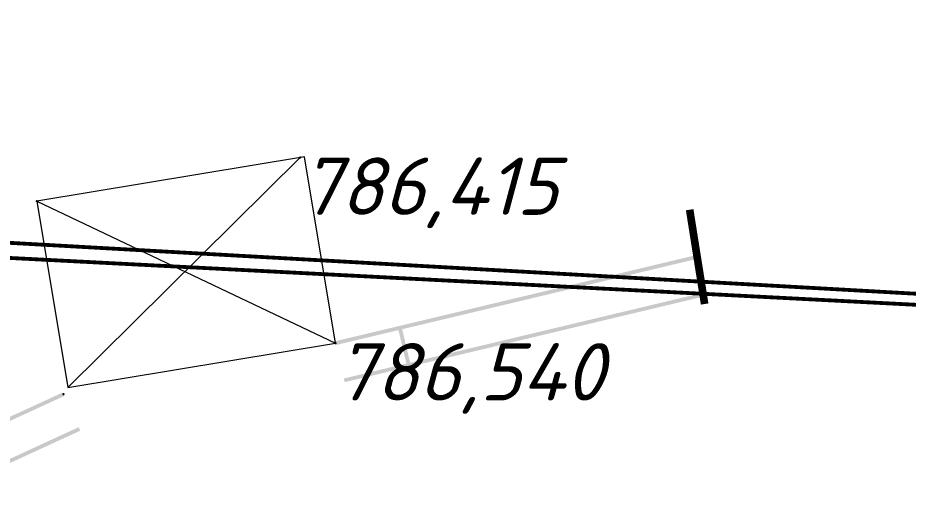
# Model space of a CAD drawing. Header units: metres. Extents: x 629572 to 645168, y 4785785 to 4790166.
# Drawn here: x 634225.11 to 634248.42, y 4788225.73 to 4788238.57 of the extents above; entities that cross this region are included whole.
import ezdxf

# ---------------------------------------------------------------- set-up
doc = ezdxf.new("R2010")
doc.units = ezdxf.units.M
doc.linetypes.add('Сплошная', pattern=[0])
doc.layers.get('0').update_dxf_attribs({"linetype": 'CONTINUOUS'})
for name, color, linetype in [('Ворота', 7, 'CONTINUOUS'), ('Здания и строения', 7, 'CONTINUOUS'), ('каб.TNS+', 7, 'CONTINUOUS'), ('Нурсултан', 7, 'CONTINUOUS'), ('Ограды каменные и жб (H более 1м) - по краю', 7, 'CONTINUOUS'), ('тест', 7, 'CONTINUOUS')]:
    doc.layers.add(name, color=color, linetype=linetype)
doc.styles.add('ISOCPEUR', font='isocpeui.ttf')
doc.styles.get("Standard").update_dxf_attribs({"font": 'isocpeui.ttf'})
doc.linetypes.add('TELEFON', pattern='A,8,["o",Standard,S=1,R=0,X=-4.33,Y=-0.34],-2', length=10)

# ---------------------------------------------------------------- blocks, each defined once
blk = doc.blocks.new('736 - 474 Ворота')
at = {"color": 7, "linetype": 'Continuous', "lineweight": 0, "const_width": 0.2, "flags": 128}
blk.add_lwpolyline([(0, 1.25), (0, -1.25)], dxfattribs=at)

msp = doc.modelspace()

# ---------------------------------------------------------------- hatches: boundary and pattern name
at = {"layer": 'Ограды каменные и жб (H более 1м) - по краю'}
for points in [[(634240.825, 4788231.868), (634238.047, 4788231.205), (634235.101, 4788230.501), (634235.052, 4788230.49), (634235.064, 4788230.441), (634235.296, 4788229.468), (634235.308, 4788229.42), (634235.356, 4788229.431), (634238.303, 4788230.134), (634241.081, 4788230.798), (634243.138, 4788231.289), (634243.115, 4788231.386), (634241.057, 4788230.895), (634238.279, 4788230.232), (634235.382, 4788229.54), (634235.173, 4788230.416), (634238.07, 4788231.107), (634240.848, 4788231.77), (634242.906, 4788232.261), (634242.882, 4788232.359)], [(634224.46, 4788228.252), (634222.171, 4788229.96), (634219.742, 4788231.771), (634219.702, 4788231.8), (634219.672, 4788231.76), (634219.075, 4788230.959), (634219.045, 4788230.919), (634219.085, 4788230.889), (634219.115, 4788230.929), (634219.085, 4788230.889), (634221.513, 4788229.078), (634223.802, 4788227.371), (634224.104, 4788227.145), (634224.604, 4788226.772), (634225.171, 4788227.033), (634226.75, 4788227.76), (634226.708, 4788227.851), (634225.129, 4788227.124), (634224.617, 4788226.888), (634224.164, 4788227.225), (634223.862, 4788227.451), (634221.573, 4788229.158), (634219.185, 4788230.939), (634219.723, 4788231.66), (634222.111, 4788229.88), (634224.4, 4788228.172), (634224.702, 4788227.947), (634224.726, 4788227.929), (634224.753, 4788227.942), (634226.332, 4788228.669), (634226.29, 4788228.759), (634224.738, 4788228.045)], [(634233.433, 4788230.021), (634233.438, 4788230.001), (634235.076, 4788230.392), (634235.052, 4788230.49), (634233.414, 4788230.099)], [(634233.665, 4788229.048), (634233.67, 4788229.029), (634235.308, 4788229.42), (634235.284, 4788229.517), (634233.647, 4788229.126)]]:
    msp.add_hatch(color=7, dxfattribs=at).paths.add_polyline_path(points)

# ---------------------------------------------------------------- linework, layer by layer
at = {"layer": 'Здания и строения', "color": 8, "linetype": 'Сплошная', "lineweight": 0, "flags": 128}
msp.add_lwpolyline([(634225.609, 4788233.766), (634226.419, 4788228.887), (634233.426, 4788230.05), (634232.616, 4788234.929), (634225.609, 4788233.766)], close=True, dxfattribs=at)
for points in [[(634232.503, 4788234.91), (634226.419, 4788228.887)], [(634225.609, 4788233.766), (634233.426, 4788230.05)]]:
    msp.add_lwpolyline(points, dxfattribs=at)
at = {"layer": 'каб.TNS+', "color": 3, "linetype": 'TELEFON', "lineweight": 13, "true_color": 0x00e600, "const_width": 0.1, "flags": 128}
msp.add_lwpolyline([(633230.144, 4788389.592), (633344.729, 4788403.854), (633409.357, 4788391.818), (633420.009, 4788387.98), (633437.054, 4788383.297), (633526.334, 4788366.901), (633634.565, 4788348.248), (633710.126, 4788332.171), (634104.681, 4788238.498), (634261.231, 4788230.403), (634311.884, 4788200.571), (634417.542, 4788151.457), (634579.568, 4788156.544), (634633.9, 4788158.034), (634644.582, 4788158.401), (634694.097, 4788152.282), (634733.066, 4788146.767), (634775.286, 4788140.461), (634799.265, 4788136.502), (635093.223, 4788078.935), (635226.392, 4788062.853), (635399.922, 4788029.549), (635484.356, 4788023.579), (635569.309, 4788012.235), (635621.709, 4788004.851), (635666.94, 4787992.952), (635740.027, 4787980.176), (635779.914, 4787970.332), (635826.581, 4787957.347), (635853.488, 4787947.661), (635872.702, 4787940.068), (635991.537, 4787886.465), (636187.111, 4787806.711), (636209.235, 4787765.084), (636377.357, 4787726.52), (636432.925, 4787741.365), (636490.651, 4787769.031), (636568.713, 4787804.041), (636646.25, 4787818.683), (636712.558, 4787826.654), (636770.215, 4787836.87), (636964.065, 4787865.88), (637090.976, 4787866.86), (637407.809, 4787914.614), (637650.17, 4787988.245), (637701.732, 4787996.925), (637736.588, 4788004.318), (637781.106, 4788015.857), (637823.812, 4788025.287), (637840.147, 4788027.841), (637887.457, 4788037.971), (637924.534, 4788044.77), (637950.054, 4788039.488), (637995.293, 4788042.79), (638160.082, 4788128.557), (638321.49, 4788202.495), (638407.595, 4788245.637), (638451.902, 4788258.85), (638484.142, 4788264.993), (638492.947, 4788261.65)], dxfattribs=at)
at = {"layer": 'каб.TNS+', "color": 6, "linetype": 'TELEFON', "lineweight": 13, "const_width": 0.1, "flags": 128}
msp.add_lwpolyline([(638270.813, 4788133.687), (638193.602, 4788131.619), (638153.084, 4788130.094), (638066.482, 4788100.947), (638011.526, 4788045.935), (637996.5, 4788029.801), (637969.259, 4788028.232), (637969.23, 4788028.22), (637841.587, 4788016.866), (637760.758, 4788016.467), (637732.657, 4788017.43), (637667.163, 4787999.785), (637401.194, 4787932.441), (637269.927, 4787888.302), (637194.391, 4787823.922), (637136.709, 4787814.283), (637106.654, 4787810.567), (637089.638, 4787810.171), (637089.366, 4787910.212), (637066.761, 4787905.912), (636843.379, 4787868.532), (636788.513, 4787860.262), (636774.562, 4787887.226), (636711.899, 4787881.167), (636657.533, 4787873.006), (636554.764, 4787861.122), (636455.777, 4787831.223), (636434.918, 4787824.966), (636416.624, 4787808.72), (636304.267, 4787782.705), (636233.862, 4787772.269), (635989.861, 4787902.068), (635945.642, 4787983.21), (635945.279, 4787983.355), (635812.858, 4788009.948), (635741.502, 4788016.521), (635712.29, 4787997.799), (635689.435, 4787995.075), (635667.22, 4787994.642), (635660.21, 4788000.063), (635653.349, 4788024.57), (635563.056, 4788041.532), (635535.772, 4788046.908), (635514.092, 4788048.218), (635461.147, 4788049.694), (635402.158, 4788048.433), (635373.969, 4788051.91), (635330.663, 4788064.144), (635313.968, 4788070.275), (635301.548, 4788073.802), (635278.035, 4788082.722), (635224.613, 4788093.935), (635167.176, 4788095.166), (635130.187, 4788107.039), (635066.497, 4788114.071), (634802.661, 4788156.699), (634778.924, 4788160.199), (634765.28, 4788169.733), (634733.564, 4788170.831), (634651.904, 4788174.166), (634647.104, 4788179.829), (634433.393, 4788210.198), (634430.739, 4788207.656), (634426.743, 4788204.448), (634376.589, 4788205.395), (634325.052, 4788224.737), (634319.402, 4788227.368), (634104.504, 4788239.441), (633705.81, 4788334.102)], dxfattribs=at)
at = {"layer": 'Нурсултан', "color": 7}
for p in [(634232.503, 4788234.91, -0.262), (634225.609, 4788233.766, -0.157), (634242.894, 4788232.31, -0.569), (634233.426, 4788230.05, -0.137), (634226.311, 4788228.714, -0.217)]:
    msp.add_point(p, dxfattribs=at)
at = {"layer": 'тест', "color": 7}
for p in [(634232.503, 4788234.91, 786.415), (634225.609, 4788233.766, 786.52), (634242.894, 4788232.31, 786.108), (634233.426, 4788230.05, 786.54), (634226.311, 4788228.714, 786.46)]:
    msp.add_point(p, dxfattribs=at)

# ---------------------------------------------------------------- block references
at = {"layer": 'Ворота', "color": 7, "linetype": 'Continuous', "rotation": 9.034140000000003}
msp.add_blockref('736 - 474 Ворота', (634242.894, 4788232.31), dxfattribs=at)

# ---------------------------------------------------------------- texts
at = {"layer": 'Нурсултан', "color": 251, "char_height": 1.5, "attachment_point": 1, "style": 'ISOCPEUR'}
for s, insert in [('786,415', (634232.503, 4788234.91, -0.262)), ('786,540', (634233.426, 4788230.05, -0.137))]:
    msp.add_mtext(s, dxfattribs=dict(at, insert=insert))

doc.saveas('drawing.dxf')
